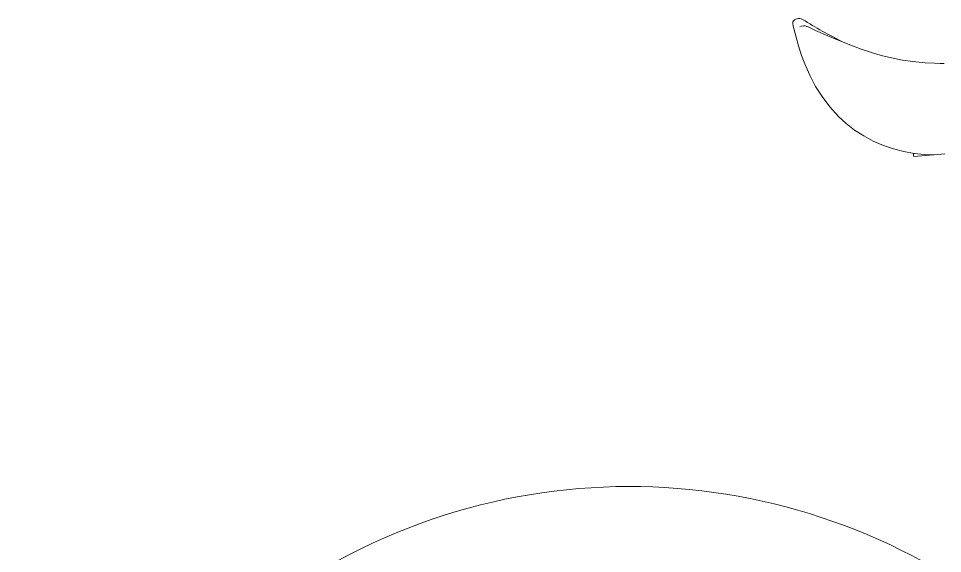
# Model space of a CAD drawing. Header units: millimetres. Extents: x -470 to 13540, y 264 to 3642.
# Drawn here: x -278 to 209, y 3190.6 to 3472.7 of the extents above; entities that cross this region are included whole.
import ezdxf

# ---------------------------------------------------------------- set-up
doc = ezdxf.new("R2010")
doc.units = ezdxf.units.MM
doc.layers.add('ZANO_R', color=7, linetype='Continuous', lineweight=0)

msp = doc.modelspace()

# ---------------------------------------------------------------- linework, layer by layer
at = {"layer": 'ZANO_R'}
msp.add_line((193.81, 3399.91), (204.23, 3400.89), dxfattribs=at)
at = {"layer": 'ZANO_R', "flags": 128}
for points in [[(210.19, 3401.3), (204.38, 3400.89), (199.3, 3401.01), (194.01, 3401.55), (188.61, 3402.53), (183.2, 3403.93), (177.8, 3405.78), (172.52, 3408.07), (167.47, 3410.77), (162.66, 3413.89), (158.23, 3417.35), (154.24, 3421.03), (149.53, 3426.21), (145.52, 3431.53), (142.08, 3436.95), (139.16, 3442.42), (136.72, 3447.88), (134.71, 3453.23), (133.08, 3458.32), (131.78, 3462.93), (130.81, 3466.69), (130.35, 3468.76), (130.1, 3470.08), (130.02, 3470.73), (130.02, 3470.89)], [(209.92, 3448.99), (207.68, 3449.01), (204.81, 3449.09), (199.83, 3449.38), (193.35, 3450.01), (187.84, 3450.82), (182.09, 3451.94), (176.68, 3453.28), (171.49, 3454.81), (166.17, 3456.6), (160.63, 3458.65), (154.8, 3460.98), (148.63, 3463.58), (142.11, 3466.44), (137.52, 3468.6)], [(193.65, 3401.59), (193.7, 3401.03), (193.77, 3400.33), (193.8, 3399.95), (193.81, 3399.91)]]:
    msp.add_lwpolyline(points, dxfattribs=at)
at = {"layer": 'ZANO_R'}
for centre, radius, start, end in [((133.29, 3468.93), 3.81, 59.0869, 149.0133), ((269.44, 3686.62), 252.95, 237.9582, 243.4265), ((135.87, 3465.11), 3.81, 64.8004, 122.3204), ((44.02, 2903.94), 322, 40.0607, 264.4729)]:
    msp.add_arc(centre, radius, start, end, dxfattribs=at)

doc.saveas('drawing.dxf')
